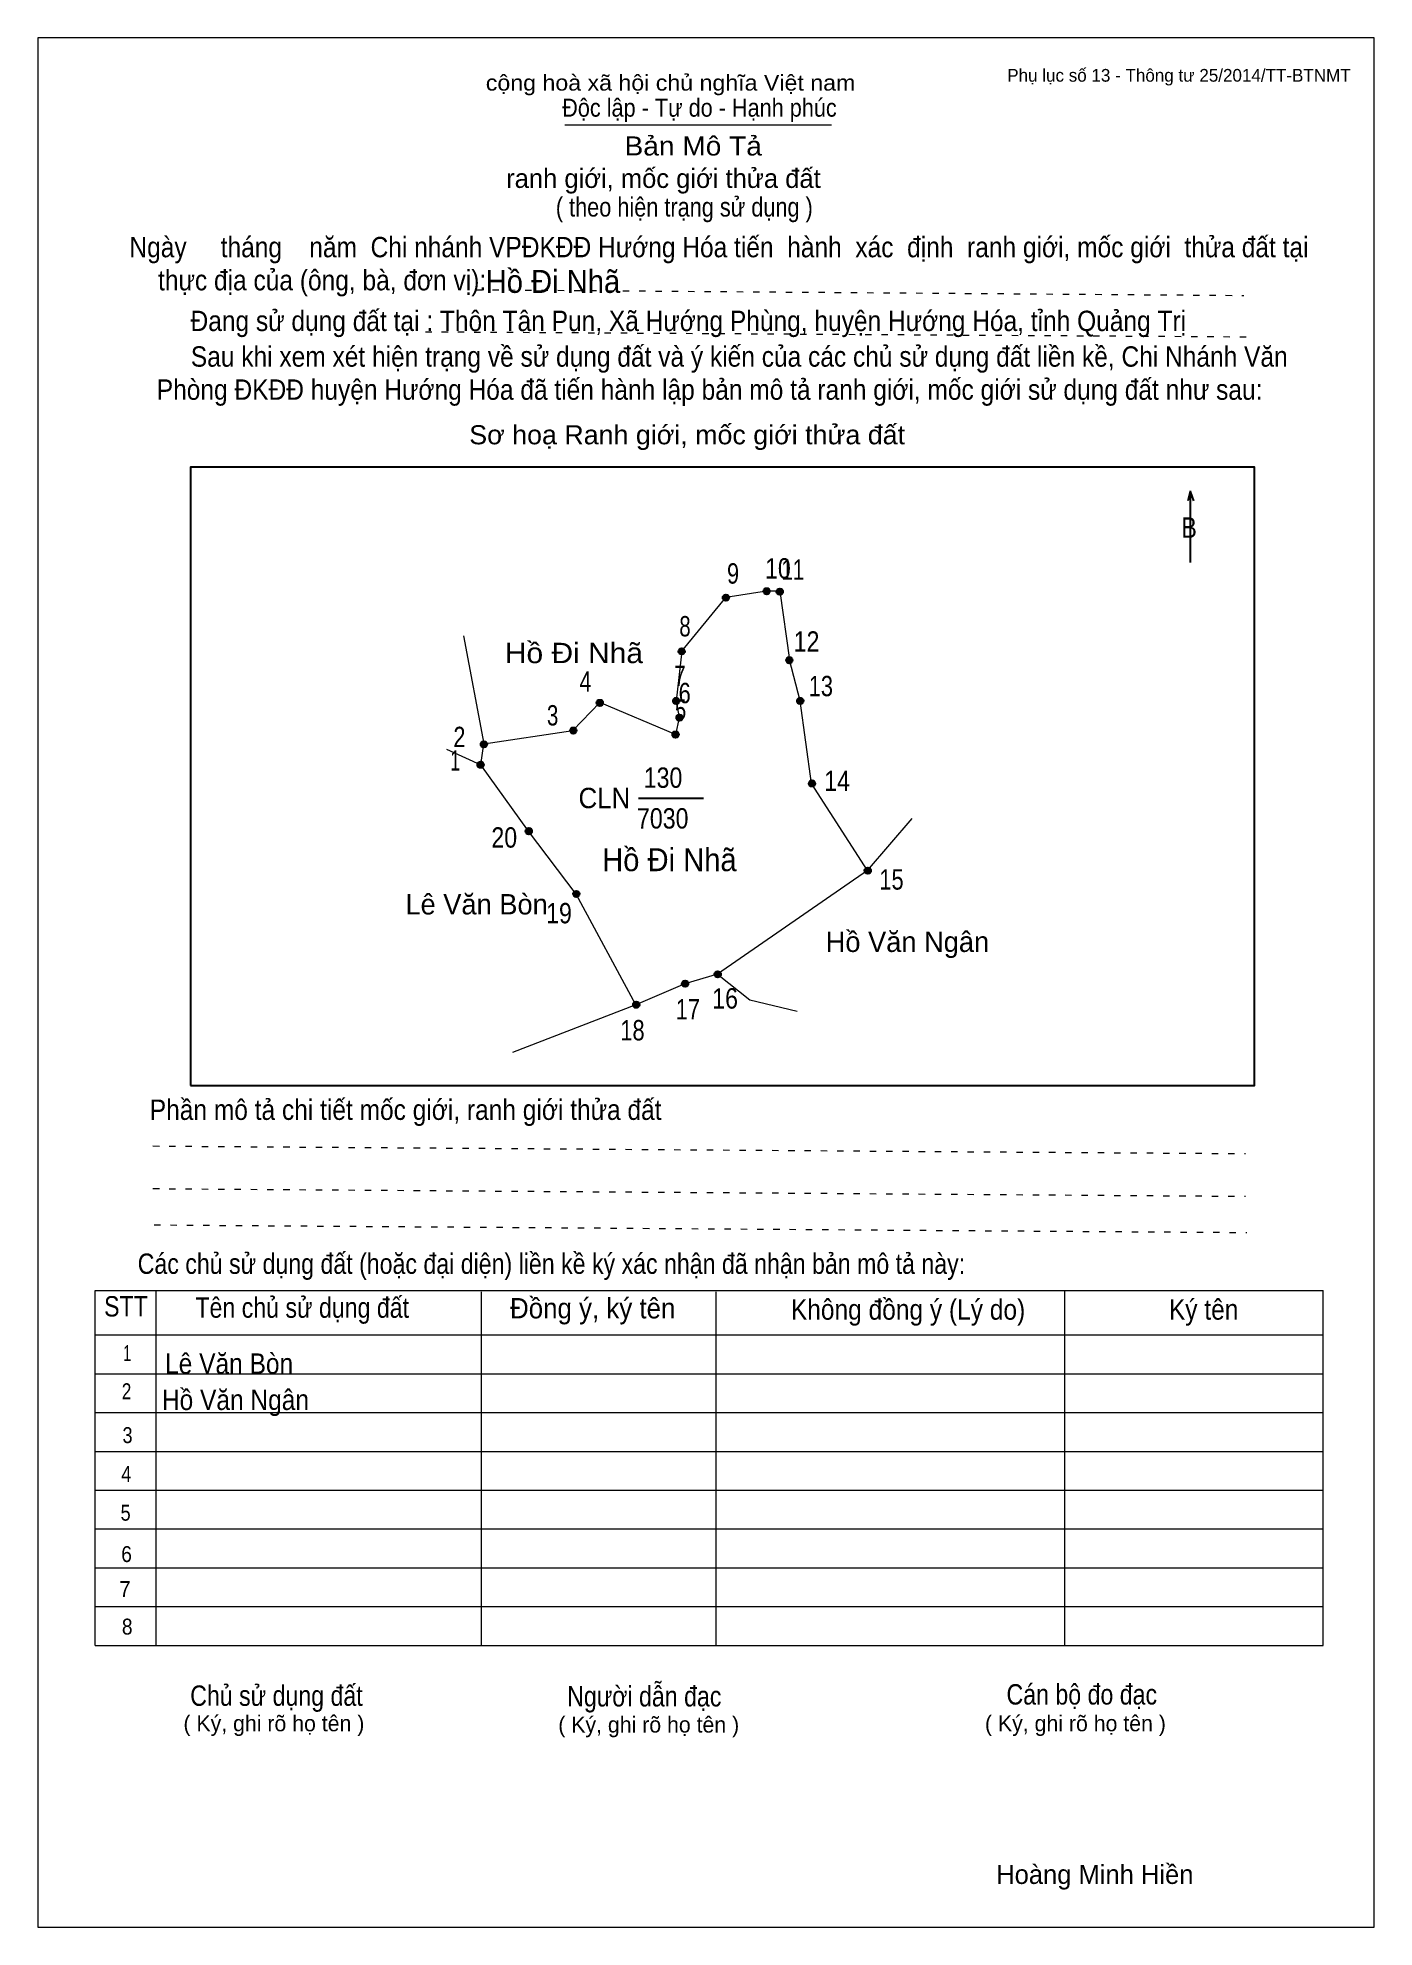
# Model space of a CAD drawing. Header units: centimetres. Extents: x 0 to 21, y 0 to 29.7.
import ezdxf
from ezdxf.enums import TextEntityAlignment as Align

# ---------------------------------------------------------------- set-up
doc = ezdxf.new("R2010")
doc.units = ezdxf.units.CM
doc.header["$LTSCALE"] = 0.13
doc.linetypes.add('DOTTED', pattern=[1.5, 0.3, -1.2])
for name, color, linetype, lineweight in [('1', 7, 'Continuous', 13), ('13', 7, 'Continuous', 13), ('32', 7, 'Continuous', 25), ('33', 7, 'Continuous', 25), ('6', 7, 'Continuous', 13), ('62', 7, 'Continuous', 13)]:
    doc.layers.add(name, color=color, linetype=linetype, lineweight=lineweight)
doc.layers.add('34', color=7, linetype='Continuous')
doc.layers.add('63', color=7, linetype='Continuous')

msp = doc.modelspace()

# ---------------------------------------------------------------- hatches: boundary and pattern name
at = {"layer": '32'}
for points in [[(10.8631, 20.8998, 1), (10.7631, 20.8998, 1)], [(11.5041, 21.0003, 1), (11.4041, 21.0003, 1)], [(11.7099, 20.9933, 1), (11.6099, 20.9933, 1)], [(10.1681, 20.0551, 1), (10.0681, 20.0551, 1)], [(11.859, 19.9161, 1), (11.759, 19.9161, 1)], [(10.0815, 19.2762, 1), (9.9815, 19.2762, 1)], [(12.0306, 19.2762, 1), (11.9306, 19.2762, 1)], [(8.8809, 19.2458, 1), (8.7809, 19.2458, 1)], [(10.1345, 19.0132, 1), (10.0345, 19.0132, 1)], [(8.4644, 18.8106, 1), (8.3644, 18.8106, 1)], [(10.0714, 18.7481, 1), (9.9714, 18.7481, 1)], [(7.0595, 18.5946, 1), (6.9595, 18.5946, 1)], [(7.0077, 18.2718, 1), (6.9077, 18.2718, 1)], [(12.2151, 17.9793, 1), (12.1151, 17.9793, 1)], [(7.7652, 17.2288, 1), (7.6652, 17.2288, 1)], [(13.0923, 16.6087, 1), (12.9923, 16.6087, 1)], [(8.5115, 16.2414, 1), (8.4115, 16.2414, 1)], [(10.2216, 14.8312, 1), (10.1216, 14.8312, 1)], [(10.7348, 14.9787, 1), (10.6348, 14.9787, 1)], [(9.4529, 14.5003, 1), (9.3529, 14.5003, 1)]]:
    msp.add_hatch(color=256, dxfattribs=at).paths.add_polyline_path(points)

# ---------------------------------------------------------------- linework, layer by layer
at = {"layer": '1'}
msp.add_lwpolyline([(21, 0), (21, 29.7), (0, 29.7), (0, 0)], close=True, dxfattribs=at)
at = {"layer": '13'}
msp.add_line((9.86, 17.75), (10.21, 17.75), dxfattribs=at)
at = {"layer": '32'}
for centre in [(10.8131, 20.8998), (11.4541, 21.0003), (11.6599, 20.9933), (10.1181, 20.0551), (11.809, 19.9161), (10.0315, 19.2762), (11.9806, 19.2762), (8.8309, 19.2458), (10.0845, 19.0132), (8.4144, 18.8106), (10.0214, 18.7481), (7.0095, 18.5946), (6.9577, 18.2718), (12.1651, 17.9793), (7.7152, 17.2288), (13.0423, 16.6087), (8.4615, 16.2414), (10.1716, 14.8312), (10.6848, 14.9787), (9.4029, 14.5003)]:
    msp.add_circle(centre, 0.05, dxfattribs=at)
at = {"layer": '33'}
msp.add_line((9.44, 17.75), (10.46, 17.75), dxfattribs=at)
at = {"layer": '6'}
for p, q in [((10.12, 20.06), (10.81, 20.9)), ((11.66, 21), (11.81, 19.92)), ((6.69, 20.3), (7.01, 18.6)), ((10.12, 20.06), (10.03, 19.28)), ((11.98, 19.28), (11.81, 19.92)), ((6.42, 18.52), (6.96, 18.27)), ((13.04, 16.61), (13.74, 17.43)), ((13.04, 16.61), (10.68, 14.98)), ((9.4, 14.5), (8.46, 16.24)), ((9.4, 14.5), (7.46, 13.75))]:
    msp.add_line(p, q, dxfattribs=at)
for points in [[(11.66, 21), (11.45, 21), (10.81, 20.9)], [(7.01, 18.6), (8.41, 18.81), (8.83, 19.25)], [(10.03, 19.28), (10.08, 19.01), (10.02, 18.75), (8.83, 19.25)], [(13.04, 16.61), (12.16, 17.98), (11.98, 19.28)], [(8.46, 16.24), (7.71, 17.23), (6.96, 18.27), (7.01, 18.6)], [(10.68, 14.98), (10.17, 14.83), (9.4, 14.5)], [(10.68, 14.98), (11.19, 14.58), (11.93, 14.4)]]:
    msp.add_lwpolyline(points, dxfattribs=at)
at = {"layer": '62'}
for p, q in [((8.28, 28.33), (12.47, 28.33)), ((0.9, 10.01), (20.2, 10.01)), ((0.9, 4.43), (0.9, 10.01)), ((1.86, 4.43), (1.86, 10.01)), ((6.97, 4.43), (6.97, 9.99)), ((10.66, 4.43), (10.66, 9.99)), ((16.14, 4.43), (16.14, 10.01)), ((20.2, 4.43), (20.2, 10.01)), ((0.9, 9.31), (20.2, 9.31)), ((0.9, 8.7), (20.2, 8.7)), ((0.9, 8.09), (20.2, 8.09)), ((0.9, 7.48), (20.2, 7.48)), ((0.9, 6.87), (20.2, 6.87)), ((0.9, 6.26), (20.2, 6.26)), ((0.9, 5.65), (20.2, 5.65)), ((0.9, 5.04), (20.2, 5.04)), ((0.9, 4.43), (20.2, 4.43))]:
    msp.add_line(p, q, dxfattribs=at)
at = {"layer": '62', "linetype": 'DOTTED'}
for p, q in [((6.89, 25.74), (18.95, 25.65)), ((6.09, 25.08), (19.04, 25)), ((1.81, 12.28), (18.98, 12.16)), ((1.81, 11.61), (18.98, 11.49)), ((1.83, 11.04), (19, 10.92))]:
    msp.add_line(p, q, dxfattribs=at)
at = {"layer": '62', "lineweight": 25}
for p, q in [((18.11, 22.58), (18.11, 21.45)), ((18.11, 22.57), (18.07, 22.42)), ((18.11, 22.57), (18.16, 22.42))]:
    msp.add_line(p, q, dxfattribs=at)
msp.add_lwpolyline([(2.4, 13.23), (19.12, 13.23), (19.12, 22.95), (2.4, 22.95)], close=True, dxfattribs=at)

# ---------------------------------------------------------------- texts
at = {"layer": '32'}
for s, width, p in [('9', 0.8, (10.925, 21.12)), ('10', 0.85, (11.63, 21.2)), ('11', 0.75, (11.865, 21.18)), ('8', 0.75, (10.17, 20.29)), ('12', 0.85, (12.08, 20.05)), ('4', 0.8, (8.605, 19.42)), ('7', 0.75, (10.09, 19.51)), ('13', 0.8, (12.305, 19.35)), ('6', 0.8, (10.165, 19.24)), ('3', 0.75, (8.09, 18.89)), ('5', 0.75, (10.1, 18.98)), ('2', 0.8, (6.625, 18.55)), ('1', 0.65, (6.56, 18.18)), ('14', 0.85, (12.56, 17.86)), ('20', 0.85, (7.33, 16.97)), ('15', 0.8, (13.415, 16.31)), ('19', 0.85, (8.19, 15.78)), ('17', 0.8, (10.215, 14.27)), ('16', 0.85, (10.8, 14.44)), ('18', 0.8, (9.345, 13.94))]:
    msp.add_text(s, height=0.32, dxfattribs=dict(at, width=width)).set_placement(p, align=Align.CENTER)
at = {"layer": '33'}
for s, width, p in [('Hồ Đi Nhã', 1.1, (8.425, 19.87)), ('130', 0.85, (9.825, 17.91)), ('7030', 0.85, (9.82, 17.27))]:
    msp.add_text(s, height=0.32, dxfattribs=dict(at, width=width)).set_placement(p, align=Align.CENTER)
at = {"layer": '33', "width": 0.95}
msp.add_text('CLN', height=0.32, dxfattribs=at).set_placement((9.31, 17.59), align=Align.RIGHT)
at = {"layer": '33'}
for s, p in [('Lê Văn Bòn', (6.895, 15.92)), ('Lê Văn Bòn', (6.895, 15.92)), ('Hồ Văn Ngân', (13.665, 15.33))]:
    msp.add_text(s, height=0.32, dxfattribs=at).set_placement(p, align=Align.CENTER)
at = {"layer": '34', "width": 0.9}
for s, p in [('Lê Văn Bòn', (2, 8.7)), ('Hồ Văn Ngân', (1.95, 8.13))]:
    msp.add_text(s, height=0.32, dxfattribs=at).set_placement(p)
at = {"layer": '6', "width": 0.95}
for p in [(8.095, 25.69), (9.925, 16.6)]:
    msp.add_text('Hồ Đi Nhã', height=0.3607, dxfattribs=at).set_placement(p, align=Align.CENTER)
at = {"layer": '62'}
for s, height, width, p in [('cộng hoà xã hội chủ nghĩa Việt nam', 0.2474, 1.1, (7.04, 28.87)), ('Độc lập - Tự do - Hạnh phúc', 0.2828, 0.9, (8.24, 28.46)), ('Bản Mô Tả', 0.3, 1.1, (9.22, 27.85)), ('( theo hiện trạng sử dụng )', 0.3, 0.85, (8.14, 26.89)), ('Ngày     tháng    năm  Chi nhánh VPĐKĐĐ Hướng Hóa tiến  hành  xác  định  ranh giới, mốc giới  thửa đất tại ', 0.32, 0.9, (1.44, 26.25)), ('thực địa của (ông, bà, đơn vị): ', 0.32, 0.9, (1.89, 25.73)), ('Đang sử dụng đất tại : Thôn Tân Pun, Xã Hướng Phùng, huyện Hướng Hóa, tỉnh Quảng Trị', 0.32, 0.9, (2.4, 25.09)), ('     Sau khi xem xét hiện trạng về sử dụng đất và ý kiến của các chủ sử dụng đất liền kề, Chi Nhánh Văn ', 0.32, 0.9, (1.87, 24.53)), ('Phòng ĐKĐĐ huyện Hướng Hóa đã tiến hành lập bản mô tả ranh giới, mốc giới sử dụng đất như sau:', 0.32, 0.9, (1.87, 24.01)), ('Sơ hoạ Ranh giới, mốc giới thửa đất', 0.3, 1.05, (6.78, 23.31)), ('B', 0.32, 0.85, (17.97, 21.84)), ('Phần mô tả chi tiết mốc giới, ranh giới thửa đất ', 0.32, 0.9, (1.76, 12.69)), ('Các chủ sử dụng đất (hoặc đại diện) liền kề ký xác nhận đã nhận bản mô tả này:', 0.32, 0.85, (1.57, 10.27))]:
    msp.add_text(s, height=height, dxfattribs=dict(at, width=width)).set_placement(p)
msp.add_text('ranh giới, mốc giới thửa đất', height=0.3, dxfattribs=at).set_placement((7.36, 27.34))
for s, height, width, p in [('STT', 0.32, 0.85, (1.385, 9.6)), ('Tên chủ sử dụng đất', 0.32, 0.85, (4.155, 9.58)), ('Đồng ý, ký tên', 0.32, 0.95, (8.72, 9.57)), ('Không đồng ý (Lý do)', 0.32, 0.9, (13.675, 9.55)), ('Ký tên', 0.32, 0.9, (18.32, 9.55)), ('1', 0.25, 0.7, (1.405, 8.9)), ('2', 0.25, 0.8, (1.395, 8.3)), ('3', 0.25, 0.85, (1.41, 7.61)), ('4', 0.25, 0.85, (1.39, 7)), ('5', 0.25, 0.85, (1.38, 6.39)), ('6', 0.25, 0.9, (1.395, 5.74)), ('7', 0.25, 0.95, (1.37, 5.19)), ('8', 0.25, 0.9, (1.405, 4.6)), ('Người dẫn đạc', 0.32, 0.85, (9.53, 3.47)), ('Chủ sử dụng đất', 0.32, 0.85, (3.75, 3.48)), ('Cán bộ đo đạc', 0.32, 0.85, (16.405, 3.5))]:
    msp.add_text(s, height=height, dxfattribs=dict(at, width=width)).set_placement(p, align=Align.CENTER)
for p in [(3.71, 3.08), (9.6, 3.06), (16.305, 3.08)]:
    msp.add_text('( Ký, ghi rõ họ tên )', height=0.25, dxfattribs=at).set_placement(p, align=Align.CENTER)
at = {"layer": '63'}
msp.add_text('Phụ lục số 13 - Thông tư 25/2014/TT-BTNMT', height=0.2, dxfattribs=at).set_placement((20.63, 29.01), align=Align.RIGHT)
msp.add_text('Hoàng Minh Hiền', height=0.3, dxfattribs=at).set_placement((16.61, 0.68), align=Align.CENTER)

doc.saveas('drawing.dxf')
